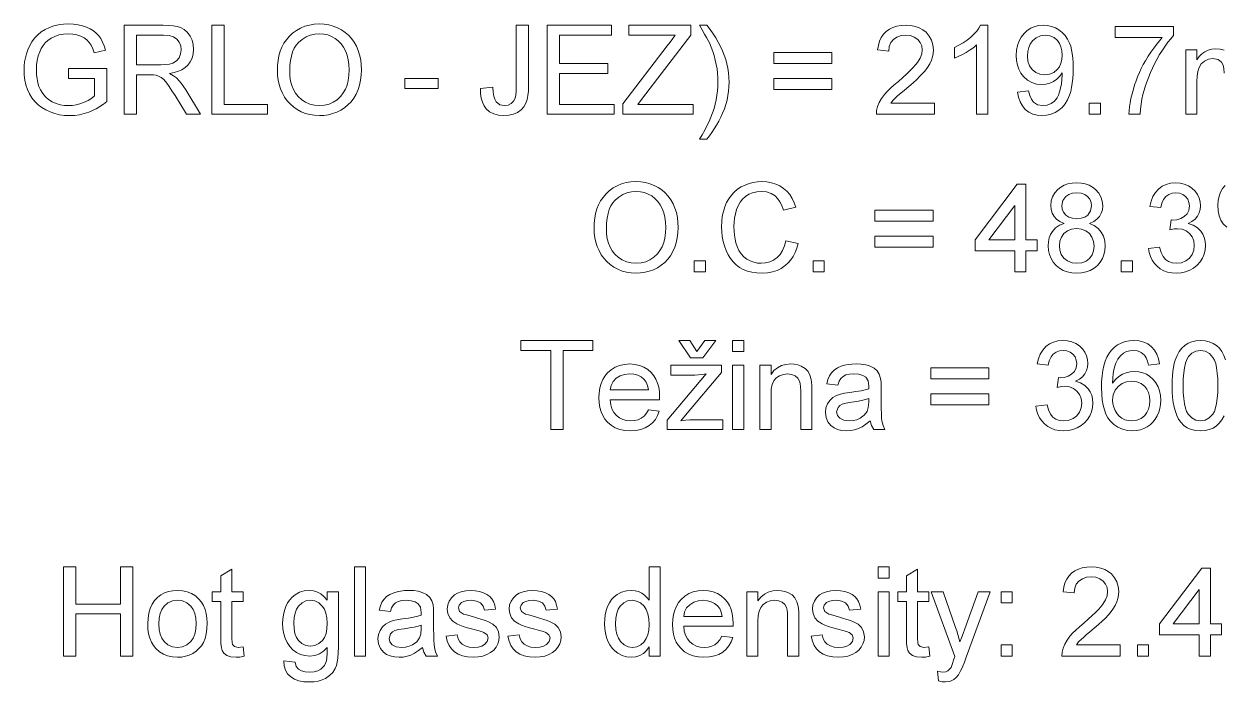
# Model space of a CAD drawing. Extents: x 0 to 297, y 0 to 535.
# Drawn here: x 200.5 to 261.1, y 47.6 to 80.9 of the extents above; entities that cross this region are included whole.
import ezdxf

# ---------------------------------------------------------------- set-up
doc = ezdxf.new("R2010")
doc.units = 0

msp = doc.modelspace()

# ---------------------------------------------------------------- linework, layer by layer
at = {"color": 7, "lineweight": 13}
for points in [[(202.756, 78.113), (202.756, 78.613), (204.693, 78.613), (204.693, 76.941), (204.516, 76.808), (204.336, 76.689), (204.153, 76.584), (203.969, 76.492), (203.782, 76.415), (203.546, 76.337), (203.306, 76.282), (203.064, 76.249), (202.819, 76.238), (202.557, 76.249), (202.305, 76.283), (202.062, 76.34), (201.829, 76.419), (201.606, 76.52), (201.399, 76.643), (201.213, 76.786), (201.049, 76.949), (200.905, 77.133), (200.784, 77.336), (200.684, 77.555), (200.606, 77.783), (200.55, 78.022), (200.517, 78.27), (200.506, 78.529), (200.513, 78.744), (200.536, 78.955), (200.575, 79.16), (200.628, 79.361), (200.697, 79.557), (200.782, 79.748), (200.902, 79.963), (201.041, 80.154), (201.2, 80.322), (201.378, 80.467), (201.576, 80.589), (201.79, 80.687), (202.016, 80.764), (202.255, 80.819), (202.506, 80.852), (202.77, 80.863), (203.01, 80.853), (203.237, 80.824), (203.453, 80.775), (203.657, 80.707), (203.845, 80.622), (204.011, 80.521), (204.155, 80.405), (204.279, 80.273), (204.384, 80.123), (204.477, 79.953), (204.556, 79.761), (204.621, 79.548), (204.047, 79.401), (203.974, 79.612), (203.891, 79.79), (203.797, 79.936), (203.684, 80.056), (203.542, 80.16), (203.371, 80.246), (203.18, 80.311), (202.976, 80.35), (202.758, 80.363), (202.5, 80.349), (202.267, 80.307), (202.058, 80.238), (201.874, 80.146), (201.716, 80.036), (201.582, 79.909), (201.471, 79.769), (201.377, 79.62), (201.301, 79.463), (201.226, 79.248), (201.173, 79.025), (201.141, 78.793), (201.131, 78.552), (201.139, 78.318), (201.164, 78.1), (201.205, 77.897), (201.262, 77.711), (201.336, 77.54), (201.45, 77.349), (201.588, 77.185), (201.749, 77.047), (201.933, 76.935), (202.133, 76.849), (202.338, 76.787), (202.549, 76.75), (202.766, 76.738), (202.957, 76.748), (203.145, 76.777), (203.331, 76.826), (203.515, 76.895), (203.739, 77.002), (203.923, 77.114), (204.068, 77.23), (204.068, 78.113)], [(205.568, 76.3), (205.568, 80.8), (207.534, 80.8), (207.805, 80.793), (208.041, 80.77), (208.243, 80.733), (208.41, 80.68), (208.596, 80.579), (208.756, 80.437), (208.889, 80.254), (208.989, 80.044), (209.048, 79.819), (209.068, 79.58), (209.05, 79.351), (208.994, 79.142), (208.901, 78.95), (208.771, 78.778), (208.64, 78.657), (208.482, 78.555), (208.299, 78.472), (208.089, 78.408), (207.854, 78.363), (208.055, 78.25), (208.201, 78.138), (208.325, 78.011), (208.446, 77.868), (208.562, 77.709), (208.676, 77.534), (209.424, 76.3), (208.704, 76.3), (208.134, 77.244), (207.977, 77.495), (207.84, 77.703), (207.722, 77.868), (207.569, 78.051), (207.432, 78.166), (207.303, 78.235), (207.172, 78.28), (207.044, 78.295), (206.854, 78.3), (206.193, 78.3), (206.193, 76.3)], [(209.986, 76.3), (209.986, 80.8), (210.611, 80.8), (210.611, 76.8), (212.799, 76.8), (212.799, 76.3)], [(213.299, 78.491), (213.308, 78.762), (213.336, 79.017), (213.382, 79.258), (213.447, 79.483), (213.531, 79.693), (213.633, 79.889), (213.754, 80.069), (213.893, 80.234), (214.07, 80.401), (214.261, 80.542), (214.466, 80.657), (214.685, 80.747), (214.918, 80.812), (215.165, 80.85), (215.427, 80.863), (215.668, 80.851), (215.899, 80.816), (216.121, 80.756), (216.333, 80.674), (216.536, 80.567), (216.724, 80.439), (216.894, 80.293), (217.044, 80.128), (217.176, 79.945), (217.289, 79.742), (217.383, 79.525), (217.455, 79.297), (217.507, 79.057), (217.538, 78.805), (217.549, 78.543), (217.538, 78.276), (217.505, 78.022), (217.45, 77.779), (217.374, 77.547), (217.276, 77.326), (217.157, 77.122), (217.021, 76.939), (216.866, 76.776), (216.694, 76.635), (216.503, 76.514), (216.3, 76.415), (216.09, 76.337), (215.874, 76.282), (215.652, 76.249), (215.424, 76.238), (215.178, 76.25), (214.943, 76.287), (214.718, 76.348), (214.505, 76.433), (214.302, 76.543), (214.114, 76.673), (213.945, 76.822), (213.795, 76.989), (213.664, 77.173), (213.553, 77.375), (213.461, 77.589), (213.39, 77.807), (213.339, 78.03), (213.309, 78.258)], [(223.549, 77.601), (224.174, 77.675), (224.191, 77.427), (224.226, 77.221), (224.277, 77.058), (224.345, 76.937), (224.526, 76.788), (224.766, 76.738), (224.951, 76.764), (225.109, 76.841), (225.23, 76.963), (225.307, 77.121), (225.337, 77.263), (225.355, 77.452), (225.361, 77.687), (225.361, 80.8), (225.986, 80.8), (225.986, 77.744), (225.978, 77.478), (225.952, 77.244), (225.91, 77.042), (225.851, 76.871), (225.744, 76.682), (225.602, 76.524), (225.425, 76.4), (225.219, 76.31), (224.991, 76.256), (224.74, 76.238), (224.465, 76.259), (224.225, 76.324), (224.018, 76.431), (223.847, 76.581), (223.736, 76.732), (223.65, 76.909), (223.591, 77.113), (223.557, 77.344)], [(226.924, 76.3), (226.924, 80.8), (230.174, 80.8), (230.174, 80.3), (227.549, 80.3), (227.549, 78.863), (229.986, 78.863), (229.986, 78.363), (227.549, 78.363), (227.549, 76.8), (230.299, 76.8), (230.299, 76.3)], [(230.736, 76.3), (230.736, 76.822), (232.977, 79.755), (233.129, 79.953), (233.269, 80.135), (233.395, 80.3), (231.049, 80.3), (231.049, 80.8), (234.174, 80.8), (234.174, 80.3), (231.733, 77.109), (231.498, 76.8), (234.299, 76.8), (234.299, 76.3)], [(234.986, 75.05), (234.611, 75.05), (234.75, 75.271), (234.877, 75.492), (234.994, 75.713), (235.099, 75.934), (235.194, 76.155), (235.277, 76.376), (235.349, 76.598), (235.41, 76.819), (235.46, 77.04), (235.499, 77.261), (235.526, 77.483), (235.543, 77.704), (235.549, 77.925), (235.543, 78.15), (235.527, 78.374), (235.5, 78.597), (235.462, 78.82), (235.414, 79.042), (235.355, 79.264), (235.286, 79.481), (235.206, 79.694), (235.116, 79.903), (235.057, 80.025), (234.977, 80.176), (234.876, 80.355), (234.754, 80.564), (234.611, 80.8), (234.986, 80.8), (235.15, 80.586), (235.301, 80.371), (235.44, 80.156), (235.566, 79.94), (235.679, 79.725), (235.779, 79.509), (235.867, 79.293), (235.942, 79.074), (236.003, 78.851), (236.05, 78.625), (236.084, 78.396), (236.104, 78.164), (236.111, 77.928), (236.104, 77.699), (236.084, 77.471), (236.051, 77.246), (236.004, 77.023), (235.944, 76.802), (235.87, 76.583), (235.783, 76.367), (235.686, 76.155), (235.584, 75.952), (235.476, 75.756), (235.362, 75.568), (235.243, 75.388), (235.117, 75.215)], [(246.486, 76.863), (246.486, 76.3), (243.549, 76.3), (243.561, 76.501), (243.61, 76.694), (243.696, 76.9), (243.811, 77.102), (243.955, 77.299), (244.088, 77.451), (244.249, 77.612), (244.438, 77.783), (244.656, 77.963), (244.883, 78.16), (245.083, 78.341), (245.257, 78.507), (245.404, 78.657), (245.524, 78.792), (245.618, 78.911), (245.753, 79.132), (245.834, 79.348), (245.861, 79.559), (245.836, 79.757), (245.759, 79.932), (245.632, 80.086), (245.463, 80.205), (245.264, 80.277), (245.034, 80.3), (244.792, 80.277), (244.584, 80.205), (244.41, 80.085), (244.28, 79.923), (244.201, 79.724), (244.174, 79.488), (243.611, 79.55), (243.647, 79.783), (243.708, 79.992), (243.794, 80.178), (243.906, 80.341), (244.042, 80.481), (244.202, 80.596), (244.382, 80.685), (244.583, 80.749), (244.804, 80.788), (245.046, 80.8), (245.29, 80.786), (245.513, 80.743), (245.714, 80.672), (245.894, 80.572), (246.053, 80.443), (246.215, 80.254), (246.331, 80.043), (246.401, 79.811), (246.424, 79.557), (246.413, 79.379), (246.379, 79.203), (246.323, 79.029), (246.241, 78.854), (246.13, 78.671), (245.989, 78.483), (245.882, 78.36), (245.748, 78.221), (245.587, 78.065), (245.399, 77.894), (245.183, 77.706), (244.959, 77.519), (244.776, 77.365), (244.636, 77.243), (244.537, 77.154), (244.396, 77.009), (244.282, 76.863)], [(249.174, 76.3), (248.611, 76.3), (248.611, 79.807), (248.462, 79.681), (248.284, 79.554), (248.078, 79.428), (247.866, 79.312), (247.669, 79.217), (247.486, 79.143), (247.486, 79.675), (247.715, 79.79), (247.928, 79.915), (248.127, 80.053), (248.311, 80.201), (248.475, 80.355), (248.613, 80.506), (248.725, 80.654), (248.811, 80.8), (249.174, 80.8)], [(250.674, 77.425), (251.236, 77.488), (251.291, 77.249), (251.372, 77.058), (251.479, 76.916), (251.683, 76.782), (251.938, 76.738), (252.167, 76.765), (252.374, 76.846), (252.546, 76.972), (252.67, 77.134), (252.735, 77.269), (252.794, 77.433), (252.848, 77.627), (252.892, 77.838), (252.918, 78.055), (252.927, 78.28), (252.924, 78.389), (252.805, 78.226), (252.66, 78.084), (252.489, 77.964), (252.3, 77.873), (252.101, 77.819), (251.891, 77.8), (251.633, 77.826), (251.396, 77.902), (251.179, 78.029), (250.983, 78.207), (250.849, 78.38), (250.745, 78.573), (250.671, 78.787), (250.626, 79.022), (250.611, 79.277), (250.627, 79.541), (250.674, 79.783), (250.752, 80.004), (250.862, 80.204), (251.003, 80.382), (251.168, 80.533), (251.349, 80.65), (251.545, 80.734), (251.758, 80.784), (251.986, 80.8), (252.195, 80.786), (252.395, 80.742), (252.585, 80.668), (252.766, 80.566), (252.932, 80.436), (253.077, 80.281), (253.2, 80.101), (253.303, 79.897), (253.359, 79.741), (253.405, 79.564), (253.44, 79.365), (253.466, 79.145), (253.481, 78.903), (253.486, 78.639), (253.481, 78.364), (253.466, 78.107), (253.44, 77.87), (253.405, 77.653), (253.359, 77.454), (253.303, 77.276), (253.2, 77.037), (253.075, 76.829), (252.928, 76.651), (252.758, 76.503), (252.569, 76.387), (252.365, 76.304), (252.145, 76.255), (251.91, 76.238), (251.664, 76.257), (251.441, 76.316), (251.243, 76.413), (251.067, 76.549), (250.92, 76.721), (250.805, 76.924), (250.723, 77.159)], [(255.611, 80.175), (255.611, 80.738), (258.549, 80.738), (258.549, 80.283), (258.408, 80.121), (258.268, 79.944), (258.128, 79.75), (257.988, 79.54), (257.849, 79.314), (257.711, 79.071), (257.596, 78.856), (257.489, 78.639), (257.39, 78.42), (257.298, 78.199), (257.214, 77.976), (257.138, 77.752), (257.069, 77.526), (257.009, 77.298), (256.958, 77.061), (256.916, 76.816), (256.884, 76.563), (256.861, 76.3), (256.299, 76.3), (256.308, 76.482), (256.328, 76.676), (256.359, 76.882), (256.402, 77.1), (256.457, 77.33), (256.522, 77.572), (256.587, 77.784), (256.66, 77.993), (256.74, 78.201), (256.827, 78.406), (256.923, 78.609), (257.026, 78.81), (257.136, 79.009), (257.271, 79.234), (257.408, 79.446), (257.549, 79.647), (257.692, 79.835), (257.838, 80.011), (257.986, 80.175)], [(206.193, 78.8), (207.419, 78.8), (207.659, 78.81), (207.859, 78.838), (208.018, 78.885), (208.202, 78.996), (208.335, 79.157), (208.416, 79.353), (208.443, 79.564), (208.42, 79.766), (208.349, 79.943), (208.23, 80.093), (208.061, 80.208), (207.837, 80.277), (207.557, 80.3), (206.193, 80.3)], [(213.924, 78.483), (213.936, 78.222), (213.971, 77.98), (214.03, 77.758), (214.113, 77.554), (214.22, 77.37), (214.35, 77.205), (214.53, 77.037), (214.727, 76.906), (214.941, 76.813), (215.172, 76.757), (215.421, 76.738), (215.674, 76.757), (215.908, 76.813), (216.124, 76.908), (216.321, 77.04), (216.5, 77.21), (216.629, 77.378), (216.735, 77.568), (216.818, 77.78), (216.877, 78.014), (216.912, 78.27), (216.924, 78.548), (216.912, 78.813), (216.878, 79.061), (216.822, 79.291), (216.743, 79.504), (216.641, 79.697), (216.52, 79.867), (216.377, 80.014), (216.213, 80.138), (216.033, 80.236), (215.843, 80.307), (215.641, 80.349), (215.43, 80.363), (215.19, 80.346), (214.964, 80.294), (214.752, 80.207), (214.553, 80.086), (214.368, 79.93), (214.25, 79.794), (214.151, 79.635), (214.069, 79.452), (214.005, 79.245), (213.96, 79.015), (213.933, 78.761)], [(252.924, 79.29), (252.909, 79.51), (252.865, 79.707), (252.792, 79.879), (252.69, 80.028), (252.517, 80.179), (252.312, 80.27), (252.074, 80.3), (251.827, 80.268), (251.612, 80.17), (251.427, 80.007), (251.316, 79.849), (251.237, 79.669), (251.19, 79.468), (251.174, 79.245), (251.2, 78.982), (251.28, 78.755), (251.413, 78.563), (251.592, 78.417), (251.807, 78.33), (252.059, 78.3), (252.296, 78.33), (252.503, 78.417), (252.681, 78.563), (252.787, 78.706), (252.863, 78.876), (252.908, 79.07)], [(241.299, 78.863), (238.361, 78.863), (238.361, 79.425), (241.299, 79.425)], [(219.736, 77.613), (219.736, 78.113), (221.424, 78.113), (221.424, 77.613)], [(241.299, 77.55), (238.361, 77.55), (238.361, 78.113), (241.299, 78.113)], [(254.299, 76.3), (254.299, 76.863), (254.861, 76.863), (254.861, 76.3)], [(229.289, 70.529), (229.298, 70.8), (229.326, 71.056), (229.372, 71.296), (229.437, 71.522), (229.521, 71.732), (229.623, 71.927), (229.744, 72.107), (229.883, 72.272), (230.06, 72.439), (230.251, 72.58), (230.456, 72.696), (230.675, 72.786), (230.908, 72.85), (231.155, 72.889), (231.417, 72.901), (231.658, 72.89), (231.89, 72.854), (232.112, 72.795), (232.324, 72.712), (232.526, 72.606), (232.714, 72.478), (232.884, 72.332), (233.035, 72.167), (233.167, 71.983), (233.28, 71.781), (233.373, 71.564), (233.446, 71.335), (233.497, 71.095), (233.529, 70.844), (233.539, 70.581), (233.528, 70.315), (233.495, 70.06), (233.441, 69.817), (233.364, 69.585), (233.266, 69.365), (233.148, 69.161), (233.011, 68.977), (232.857, 68.815), (232.684, 68.673), (232.493, 68.552), (232.29, 68.453), (232.08, 68.376), (231.865, 68.321), (231.642, 68.287), (231.414, 68.276), (231.168, 68.289), (230.933, 68.325), (230.709, 68.386), (230.495, 68.471), (230.292, 68.581), (230.104, 68.712), (229.935, 68.861), (229.785, 69.027), (229.655, 69.211), (229.543, 69.414), (229.452, 69.627), (229.38, 69.846), (229.33, 70.069), (229.299, 70.297)], [(238.976, 69.918), (239.601, 69.769), (239.532, 69.536), (239.447, 69.322), (239.346, 69.127), (239.229, 68.952), (239.095, 68.796), (238.945, 68.659), (238.747, 68.521), (238.533, 68.414), (238.301, 68.338), (238.052, 68.292), (237.787, 68.276), (237.514, 68.288), (237.262, 68.324), (237.032, 68.382), (236.822, 68.465), (236.634, 68.571), (236.465, 68.699), (236.313, 68.849), (236.178, 69.019), (236.06, 69.211), (235.958, 69.423), (235.875, 69.65), (235.81, 69.883), (235.764, 70.123), (235.736, 70.369), (235.726, 70.622), (235.737, 70.895), (235.768, 71.153), (235.819, 71.397), (235.892, 71.626), (235.985, 71.841), (236.097, 72.039), (236.226, 72.217), (236.373, 72.375), (236.538, 72.513), (236.72, 72.631), (236.914, 72.729), (237.116, 72.804), (237.326, 72.858), (237.543, 72.891), (237.768, 72.901), (238.02, 72.888), (238.254, 72.847), (238.473, 72.779), (238.674, 72.683), (238.86, 72.561), (239.026, 72.413), (239.171, 72.244), (239.294, 72.052), (239.396, 71.838), (239.476, 71.603), (238.851, 71.465), (238.771, 71.693), (238.674, 71.888), (238.561, 72.049), (238.431, 72.178), (238.231, 72.302), (238, 72.377), (237.738, 72.401), (237.508, 72.386), (237.297, 72.339), (237.106, 72.262), (236.935, 72.153), (236.786, 72.019), (236.661, 71.863), (236.56, 71.686), (236.482, 71.487), (236.425, 71.277), (236.384, 71.063), (236.36, 70.846), (236.351, 70.626), (236.358, 70.403), (236.377, 70.191), (236.409, 69.991), (236.453, 69.803), (236.51, 69.626), (236.6, 69.426), (236.713, 69.253), (236.847, 69.107), (237.003, 68.988), (237.174, 68.895), (237.352, 68.829), (237.537, 68.79), (237.728, 68.776), (237.956, 68.794), (238.166, 68.848), (238.358, 68.938), (238.531, 69.064), (238.682, 69.225), (238.807, 69.421), (238.905, 69.652)], [(250.539, 68.339), (250.539, 69.401), (248.539, 69.401), (248.539, 69.964), (250.664, 72.776), (251.101, 72.776), (251.101, 69.964), (251.664, 69.964), (251.664, 69.401), (251.101, 69.401), (251.101, 68.339)], [(253.027, 70.792), (252.818, 70.886), (252.648, 71.005), (252.517, 71.146), (252.425, 71.309), (252.37, 71.493), (252.351, 71.696), (252.374, 71.928), (252.441, 72.141), (252.552, 72.335), (252.708, 72.509), (252.86, 72.628), (253.031, 72.72), (253.22, 72.786), (253.429, 72.826), (253.656, 72.839), (253.885, 72.825), (254.095, 72.785), (254.286, 72.718), (254.459, 72.623), (254.614, 72.502), (254.772, 72.324), (254.886, 72.128), (254.954, 71.914), (254.976, 71.681), (254.958, 71.484), (254.904, 71.305), (254.813, 71.144), (254.685, 71.004), (254.519, 70.886), (254.316, 70.792), (254.552, 70.684), (254.747, 70.539), (254.901, 70.356), (255.012, 70.143), (255.079, 69.904), (255.101, 69.639), (255.086, 69.415), (255.038, 69.207), (254.959, 69.013), (254.848, 68.833), (254.705, 68.669), (254.537, 68.528), (254.349, 68.418), (254.14, 68.339), (253.912, 68.292), (253.664, 68.276), (253.416, 68.292), (253.187, 68.339), (252.979, 68.418), (252.791, 68.529), (252.622, 68.67), (252.48, 68.836), (252.369, 69.017), (252.29, 69.214), (252.242, 69.426), (252.226, 69.654), (252.239, 69.865), (252.278, 70.057), (252.343, 70.232), (252.434, 70.389), (252.593, 70.565), (252.79, 70.699)], [(257.289, 69.526), (257.851, 69.589), (257.925, 69.328), (258.025, 69.121), (258.149, 68.967), (258.302, 68.861), (258.487, 68.798), (258.704, 68.776), (258.958, 68.805), (259.176, 68.892), (259.357, 69.037), (259.493, 69.224), (259.574, 69.439), (259.601, 69.681), (259.575, 69.911), (259.494, 70.112), (259.361, 70.286), (259.186, 70.418), (258.982, 70.498), (258.749, 70.524), (258.579, 70.509), (258.371, 70.464), (258.431, 70.964), (258.515, 70.957), (258.723, 70.977), (258.915, 71.035), (259.094, 71.132), (259.237, 71.27), (259.323, 71.45), (259.351, 71.672), (259.33, 71.853), (259.267, 72.012), (259.16, 72.149), (259.021, 72.255), (258.857, 72.318), (258.668, 72.339), (258.48, 72.318), (258.314, 72.256), (258.17, 72.151), (258.053, 72.006), (257.968, 71.818), (257.914, 71.589), (257.351, 71.651), (257.416, 71.918), (257.511, 72.153), (257.637, 72.356), (257.793, 72.528), (257.976, 72.664), (258.18, 72.761), (258.404, 72.819), (258.65, 72.839), (258.88, 72.822), (259.097, 72.769), (259.301, 72.683), (259.484, 72.566), (259.636, 72.424), (259.756, 72.256), (259.844, 72.072), (259.896, 71.88), (259.914, 71.682), (259.897, 71.495), (259.845, 71.32), (259.758, 71.157), (259.638, 71.01), (259.484, 70.884), (259.298, 70.78), (259.544, 70.697), (259.755, 70.57), (259.929, 70.4), (260.032, 70.247), (260.105, 70.075), (260.149, 69.886), (260.164, 69.678), (260.147, 69.451), (260.097, 69.238), (260.013, 69.039), (259.895, 68.854), (259.744, 68.684), (259.568, 68.537), (259.374, 68.423), (259.162, 68.342), (258.932, 68.293), (258.684, 68.276), (258.461, 68.29), (258.253, 68.332), (258.061, 68.402), (257.885, 68.499), (257.724, 68.625), (257.585, 68.772), (257.471, 68.936), (257.384, 69.116), (257.324, 69.313)], [(229.914, 70.522), (229.926, 70.261), (229.961, 70.019), (230.021, 69.796), (230.104, 69.593), (230.21, 69.408), (230.341, 69.243), (230.52, 69.075), (230.717, 68.944), (230.931, 68.851), (231.162, 68.795), (231.411, 68.776), (231.664, 68.795), (231.898, 68.852), (232.114, 68.946), (232.311, 69.078), (232.49, 69.248), (232.62, 69.416), (232.726, 69.606), (232.808, 69.818), (232.867, 70.052), (232.902, 70.308), (232.914, 70.586), (232.903, 70.851), (232.869, 71.099), (232.812, 71.329), (232.733, 71.543), (232.632, 71.735), (232.51, 71.905), (232.367, 72.052), (232.203, 72.176), (232.023, 72.275), (231.833, 72.345), (231.632, 72.387), (231.42, 72.401), (231.18, 72.384), (230.954, 72.332), (230.742, 72.246), (230.544, 72.124), (230.359, 71.968), (230.241, 71.833), (230.141, 71.673), (230.059, 71.49), (229.996, 71.284), (229.95, 71.053), (229.923, 70.799)], [(252.914, 71.7), (252.936, 71.514), (253, 71.353), (253.109, 71.215), (253.258, 71.11), (253.445, 71.047), (253.67, 71.026), (253.89, 71.047), (254.074, 71.11), (254.221, 71.213), (254.366, 71.421), (254.414, 71.671), (254.392, 71.85), (254.325, 72.008), (254.215, 72.147), (254.065, 72.253), (253.881, 72.318), (253.664, 72.339), (253.445, 72.318), (253.261, 72.255), (253.112, 72.15), (252.963, 71.944)], [(250.539, 69.964), (250.539, 71.7), (249.227, 69.964)], [(246.414, 70.901), (243.476, 70.901), (243.476, 71.464), (246.414, 71.464)], [(252.789, 69.66), (252.812, 69.437), (252.88, 69.221), (253.005, 69.033), (253.198, 68.893), (253.429, 68.805), (253.669, 68.776), (253.922, 68.804), (254.135, 68.885), (254.308, 69.021), (254.436, 69.199), (254.513, 69.406), (254.539, 69.643), (254.512, 69.883), (254.433, 70.094), (254.301, 70.276), (254.123, 70.415), (253.906, 70.499), (253.65, 70.526), (253.401, 70.499), (253.19, 70.416), (253.018, 70.279), (252.891, 70.1), (252.814, 69.894)], [(246.414, 69.589), (243.476, 69.589), (243.476, 70.151), (246.414, 70.151)], [(234.351, 68.339), (234.351, 68.901), (234.914, 68.901), (234.914, 68.339)], [(240.351, 68.339), (240.351, 68.901), (240.914, 68.901), (240.914, 68.339)], [(255.914, 68.339), (255.914, 68.901), (256.476, 68.901), (256.476, 68.339)], [(227.101, 60.377), (227.101, 64.377), (225.601, 64.377), (225.601, 64.877), (229.226, 64.877), (229.226, 64.377), (227.726, 64.377), (227.726, 60.377)], [(234.476, 64.315), (234.883, 64.877), (235.445, 64.877), (234.789, 64.002), (234.164, 64.002), (233.57, 64.877), (234.133, 64.877)], [(236.289, 64.315), (236.289, 64.877), (236.851, 64.877), (236.851, 64.315)], [(251.601, 61.565), (252.164, 61.627), (252.238, 61.366), (252.337, 61.159), (252.462, 61.005), (252.615, 60.9), (252.8, 60.836), (253.016, 60.815), (253.271, 60.844), (253.489, 60.931), (253.67, 61.075), (253.805, 61.262), (253.887, 61.477), (253.914, 61.719), (253.887, 61.949), (253.807, 62.151), (253.673, 62.324), (253.498, 62.457), (253.294, 62.536), (253.061, 62.563), (252.891, 62.548), (252.683, 62.502), (252.743, 63.002), (252.828, 62.996), (253.035, 63.015), (253.228, 63.073), (253.407, 63.171), (253.55, 63.309), (253.635, 63.489), (253.664, 63.71), (253.643, 63.891), (253.579, 64.051), (253.473, 64.188), (253.333, 64.293), (253.169, 64.356), (252.98, 64.377), (252.792, 64.357), (252.626, 64.294), (252.482, 64.19), (252.365, 64.044), (252.28, 63.857), (252.226, 63.627), (251.664, 63.69), (251.728, 63.957), (251.823, 64.192), (251.949, 64.395), (252.106, 64.566), (252.288, 64.702), (252.492, 64.8), (252.717, 64.858), (252.963, 64.877), (253.192, 64.86), (253.409, 64.808), (253.614, 64.721), (253.796, 64.604), (253.948, 64.462), (254.069, 64.294), (254.156, 64.11), (254.209, 63.919), (254.226, 63.72), (254.209, 63.534), (254.157, 63.359), (254.071, 63.195), (253.95, 63.048), (253.797, 62.923), (253.61, 62.819), (253.857, 62.736), (254.067, 62.609), (254.242, 62.438), (254.344, 62.285), (254.418, 62.114), (254.462, 61.924), (254.476, 61.716), (254.46, 61.489), (254.409, 61.276), (254.325, 61.077), (254.208, 60.893), (254.057, 60.723), (253.88, 60.576), (253.686, 60.462), (253.474, 60.38), (253.244, 60.331), (252.997, 60.315), (252.774, 60.329), (252.566, 60.371), (252.374, 60.44), (252.198, 60.538), (252.037, 60.663), (251.897, 60.811), (251.784, 60.974), (251.697, 61.155), (251.636, 61.352)], [(257.851, 63.69), (257.289, 63.627), (257.232, 63.836), (257.162, 64.002), (257.078, 64.127), (256.915, 64.266), (256.729, 64.35), (256.519, 64.377), (256.345, 64.362), (256.179, 64.317), (256.019, 64.241), (255.873, 64.105), (255.745, 63.933), (255.635, 63.725), (255.58, 63.576), (255.536, 63.402), (255.505, 63.201), (255.485, 62.973), (255.476, 62.72), (255.62, 62.904), (255.784, 63.053), (255.968, 63.168), (256.164, 63.25), (256.367, 63.299), (256.576, 63.315), (256.792, 63.299), (256.995, 63.25), (257.184, 63.168), (257.36, 63.054), (257.523, 62.908), (257.664, 62.735), (257.773, 62.544), (257.851, 62.333), (257.898, 62.104), (257.914, 61.855), (257.902, 61.647), (257.868, 61.446), (257.81, 61.253), (257.729, 61.067), (257.628, 60.895), (257.51, 60.745), (257.375, 60.616), (257.223, 60.509), (257.056, 60.424), (256.879, 60.363), (256.69, 60.327), (256.491, 60.315), (256.222, 60.335), (255.974, 60.396), (255.747, 60.496), (255.54, 60.638), (255.354, 60.819), (255.237, 60.977), (255.138, 61.161), (255.058, 61.372), (254.995, 61.609), (254.95, 61.873), (254.923, 62.164), (254.914, 62.482), (254.922, 62.795), (254.944, 63.085), (254.983, 63.354), (255.036, 63.6), (255.105, 63.825), (255.189, 64.027), (255.288, 64.207), (255.403, 64.366), (255.554, 64.522), (255.721, 64.65), (255.905, 64.749), (256.105, 64.821), (256.322, 64.863), (256.555, 64.877), (256.812, 64.858), (257.045, 64.799), (257.254, 64.7), (257.438, 64.562), (257.593, 64.389), (257.714, 64.186), (257.8, 63.953)], [(259.039, 62.596), (259.046, 62.25), (259.067, 61.946), (259.102, 61.684), (259.151, 61.465), (259.214, 61.289), (259.291, 61.154), (259.473, 60.966), (259.68, 60.853), (259.914, 60.815), (260.148, 60.853), (260.355, 60.966), (260.536, 61.156), (260.614, 61.29), (260.677, 61.467), (260.726, 61.686), (260.761, 61.947), (260.782, 62.251), (260.789, 62.596), (260.782, 62.934), (260.762, 63.232), (260.728, 63.49), (260.68, 63.708), (260.619, 63.886), (260.544, 64.024), (260.365, 64.22), (260.153, 64.338), (259.908, 64.377), (259.676, 64.343), (259.474, 64.239), (259.301, 64.066), (259.221, 63.914), (259.155, 63.725), (259.104, 63.499), (259.068, 63.236), (259.046, 62.935)], [(232.032, 61.377), (232.584, 61.315), (232.5, 61.09), (232.387, 60.893), (232.245, 60.722), (232.074, 60.577), (231.874, 60.462), (231.649, 60.38), (231.399, 60.331), (231.122, 60.315), (230.843, 60.332), (230.587, 60.385), (230.356, 60.472), (230.149, 60.594), (229.966, 60.751), (229.836, 60.907), (229.729, 61.081), (229.646, 61.276), (229.586, 61.489), (229.551, 61.722), (229.539, 61.975), (229.551, 62.236), (229.587, 62.478), (229.647, 62.698), (229.731, 62.899), (229.839, 63.08), (229.971, 63.24), (230.153, 63.402), (230.357, 63.528), (230.581, 63.618), (230.826, 63.672), (231.091, 63.69), (231.347, 63.672), (231.585, 63.62), (231.802, 63.532), (232, 63.41), (232.179, 63.252), (232.308, 63.097), (232.414, 62.921), (232.496, 62.726), (232.554, 62.511), (232.59, 62.276), (232.601, 62.022), (232.598, 61.877), (230.101, 61.877), (230.133, 61.635), (230.197, 61.423), (230.292, 61.241), (230.419, 61.089), (230.571, 60.969), (230.74, 60.883), (230.928, 60.832), (231.133, 60.815), (231.334, 60.83), (231.515, 60.875), (231.676, 60.949), (231.815, 61.056), (231.934, 61.199)], [(232.976, 60.377), (232.976, 60.848), (234.952, 63.19), (234.745, 63.155), (234.555, 63.134), (234.382, 63.127), (233.164, 63.127), (233.164, 63.627), (235.726, 63.627), (235.726, 63.255), (233.991, 61.198), (233.668, 60.815), (233.901, 60.85), (234.125, 60.87), (234.339, 60.877), (235.789, 60.877), (235.789, 60.377)], [(236.289, 60.377), (236.289, 63.627), (236.851, 63.627), (236.851, 60.377)], [(237.664, 60.377), (237.664, 63.627), (238.226, 63.627), (238.226, 63.166), (238.376, 63.355), (238.551, 63.501), (238.75, 63.606), (238.973, 63.669), (239.221, 63.69), (239.404, 63.678), (239.578, 63.643), (239.741, 63.584), (239.948, 63.463), (240.095, 63.309), (240.195, 63.122), (240.26, 62.903), (240.276, 62.776), (240.286, 62.598), (240.289, 62.37), (240.289, 60.377), (239.726, 60.377), (239.726, 62.331), (239.719, 62.534), (239.699, 62.7), (239.664, 62.829), (239.577, 62.977), (239.442, 63.092), (239.268, 63.165), (239.067, 63.19), (238.849, 63.165), (238.652, 63.092), (238.475, 62.969), (238.366, 62.834), (238.289, 62.649), (238.242, 62.415), (238.226, 62.131), (238.226, 60.377)], [(243.226, 60.815), (243.02, 60.65), (242.823, 60.521), (242.636, 60.428), (242.449, 60.365), (242.253, 60.327), (242.049, 60.315), (241.805, 60.331), (241.592, 60.38), (241.408, 60.461), (241.254, 60.575), (241.1, 60.765), (241.007, 60.987), (240.976, 61.241), (241.003, 61.468), (241.081, 61.674), (241.203, 61.851), (241.356, 61.989), (241.537, 62.094), (241.739, 62.169), (241.935, 62.211), (242.212, 62.251), (242.513, 62.293), (242.771, 62.338), (242.987, 62.387), (243.161, 62.44), (243.164, 62.574), (243.127, 62.841), (243.014, 63.016), (242.858, 63.113), (242.658, 63.171), (242.414, 63.19), (242.187, 63.176), (242.004, 63.135), (241.864, 63.066), (241.756, 62.962), (241.668, 62.816), (241.601, 62.627), (241.039, 62.69), (241.099, 62.906), (241.18, 63.092), (241.283, 63.248), (241.413, 63.379), (241.577, 63.488), (241.774, 63.575), (241.941, 63.625), (242.121, 63.661), (242.314, 63.683), (242.519, 63.69), (242.782, 63.679), (243.009, 63.646), (243.202, 63.591), (243.43, 63.479), (243.588, 63.341), (243.693, 63.171), (243.762, 62.961), (243.782, 62.767), (243.789, 62.469), (243.789, 61.771), (243.791, 61.437), (243.798, 61.166), (243.81, 60.958), (243.827, 60.813), (243.883, 60.591), (243.976, 60.377), (243.414, 60.377), (243.294, 60.581)], [(230.101, 62.377), (232.039, 62.377), (231.997, 62.596), (231.923, 62.774), (231.816, 62.913), (231.666, 63.034), (231.494, 63.121), (231.301, 63.173), (231.088, 63.19), (230.832, 63.165), (230.606, 63.092), (230.407, 62.969), (230.25, 62.805), (230.148, 62.608)], [(249.226, 62.94), (246.289, 62.94), (246.289, 63.502), (249.226, 63.502)], [(255.476, 61.868), (255.491, 61.685), (255.533, 61.507), (255.605, 61.335), (255.7, 61.179), (255.814, 61.05), (255.948, 60.948), (256.099, 60.874), (256.266, 60.83), (256.448, 60.815), (256.699, 60.845), (256.916, 60.937), (257.1, 61.09), (257.21, 61.24), (257.289, 61.414), (257.336, 61.613), (257.351, 61.837), (257.336, 62.052), (257.29, 62.243), (257.212, 62.41), (257.104, 62.553), (256.918, 62.699), (256.692, 62.786), (256.426, 62.815), (256.175, 62.786), (255.95, 62.699), (255.753, 62.553), (255.599, 62.361), (255.507, 62.132)], [(243.164, 61.94), (243, 61.888), (242.8, 61.84), (242.564, 61.796), (242.291, 61.756), (242.009, 61.71), (241.824, 61.659), (241.703, 61.592), (241.613, 61.5), (241.539, 61.269), (241.579, 61.091), (241.701, 60.945), (241.9, 60.847), (242.174, 60.815), (242.372, 60.83), (242.555, 60.874), (242.723, 60.948), (242.931, 61.1), (243.075, 61.29), (243.139, 61.49), (243.161, 61.765)], [(249.226, 61.627), (246.289, 61.627), (246.289, 62.19), (249.226, 62.19)], [(202.504, 48.939), (202.504, 53.439), (203.129, 53.439), (203.129, 51.564), (205.379, 51.564), (205.379, 53.439), (206.004, 53.439), (206.004, 48.939), (205.379, 48.939), (205.379, 51.064), (203.129, 51.064), (203.129, 48.939)], [(217.192, 48.939), (217.192, 53.439), (217.754, 53.439), (217.754, 48.939)], [(232.067, 48.939), (232.067, 49.411), (231.935, 49.218), (231.78, 49.069), (231.603, 48.962), (231.403, 48.898), (231.18, 48.877), (230.934, 48.9), (230.702, 48.971), (230.484, 49.089), (230.334, 49.206), (230.202, 49.344), (230.088, 49.504), (229.992, 49.684), (229.915, 49.882), (229.861, 50.094), (229.828, 50.32), (229.817, 50.561), (229.827, 50.797), (229.857, 51.022), (229.907, 51.236), (229.977, 51.438), (230.068, 51.623), (230.178, 51.786), (230.309, 51.925), (230.459, 52.042), (230.682, 52.158), (230.922, 52.228), (231.178, 52.252), (231.365, 52.236), (231.538, 52.191), (231.697, 52.115), (231.839, 52.015), (231.962, 51.897), (232.067, 51.761), (232.067, 53.439), (232.629, 53.439), (232.629, 48.939)], [(243.629, 52.877), (243.629, 53.439), (244.192, 53.439), (244.192, 52.877)], [(255.849, 49.502), (255.849, 48.939), (252.912, 48.939), (252.924, 49.139), (252.973, 49.333), (253.059, 49.538), (253.174, 49.74), (253.318, 49.938), (253.451, 50.09), (253.612, 50.251), (253.801, 50.421), (254.019, 50.601), (254.246, 50.798), (254.446, 50.98), (254.619, 51.145), (254.767, 51.296), (254.887, 51.431), (254.981, 51.55), (255.116, 51.771), (255.197, 51.987), (255.224, 52.198), (255.199, 52.395), (255.122, 52.571), (254.995, 52.725), (254.826, 52.844), (254.627, 52.915), (254.397, 52.939), (254.154, 52.915), (253.947, 52.843), (253.773, 52.724), (253.643, 52.562), (253.564, 52.363), (253.537, 52.127), (252.974, 52.189), (253.01, 52.422), (253.071, 52.631), (253.157, 52.817), (253.268, 52.98), (253.405, 53.119), (253.565, 53.234), (253.745, 53.324), (253.946, 53.388), (254.167, 53.426), (254.409, 53.439), (254.653, 53.425), (254.875, 53.382), (255.077, 53.31), (255.257, 53.21), (255.416, 53.082), (255.578, 52.892), (255.694, 52.681), (255.763, 52.449), (255.787, 52.196), (255.775, 52.018), (255.742, 51.842), (255.686, 51.668), (255.604, 51.492), (255.493, 51.31), (255.352, 51.122), (255.245, 50.999), (255.111, 50.859), (254.95, 50.704), (254.762, 50.532), (254.546, 50.344), (254.322, 50.158), (254.139, 50.003), (253.999, 49.882), (253.9, 49.793), (253.759, 49.648), (253.645, 49.502)], [(259.849, 48.939), (259.849, 50.002), (257.849, 50.002), (257.849, 50.564), (259.974, 53.377), (260.412, 53.377), (260.412, 50.564), (260.974, 50.564), (260.974, 50.002), (260.412, 50.002), (260.412, 48.939)], [(211.567, 49.41), (211.629, 48.924), (211.408, 48.889), (211.211, 48.877), (210.944, 48.9), (210.744, 48.97), (210.602, 49.078), (210.51, 49.215), (210.472, 49.353), (210.449, 49.566), (210.442, 49.853), (210.442, 51.689), (210.004, 51.689), (210.004, 52.189), (210.442, 52.189), (210.442, 52.992), (211.004, 53.321), (211.004, 52.189), (211.567, 52.189), (211.567, 51.689), (211.004, 51.689), (211.004, 49.819), (211.012, 49.629), (211.034, 49.521), (211.13, 49.416), (211.322, 49.377)], [(246.192, 49.41), (246.254, 48.924), (246.033, 48.889), (245.836, 48.877), (245.569, 48.9), (245.369, 48.97), (245.227, 49.078), (245.135, 49.215), (245.097, 49.353), (245.074, 49.566), (245.067, 49.853), (245.067, 51.689), (244.629, 51.689), (244.629, 52.189), (245.067, 52.189), (245.067, 52.992), (245.629, 53.321), (245.629, 52.189), (246.192, 52.189), (246.192, 51.689), (245.629, 51.689), (245.629, 49.819), (245.637, 49.629), (245.659, 49.521), (245.755, 49.416), (245.947, 49.377)], [(206.754, 50.564), (206.768, 50.85), (206.809, 51.11), (206.878, 51.345), (206.974, 51.553), (207.097, 51.736), (207.248, 51.893), (207.421, 52.022), (207.608, 52.123), (207.81, 52.194), (208.026, 52.237), (208.256, 52.252), (208.511, 52.234), (208.746, 52.182), (208.962, 52.094), (209.158, 51.972), (209.335, 51.815), (209.463, 51.66), (209.568, 51.487), (209.65, 51.295), (209.708, 51.085), (209.743, 50.857), (209.754, 50.61), (209.743, 50.315), (209.708, 50.053), (209.65, 49.824), (209.569, 49.629), (209.465, 49.46), (209.341, 49.312), (209.196, 49.183), (209.029, 49.074), (208.848, 48.988), (208.659, 48.926), (208.462, 48.889), (208.256, 48.877), (207.997, 48.894), (207.759, 48.946), (207.542, 49.033), (207.345, 49.155), (207.169, 49.311), (207.042, 49.467), (206.939, 49.643), (206.858, 49.842), (206.8, 50.061), (206.766, 50.302)], [(213.629, 48.689), (214.192, 48.627), (214.254, 48.418), (214.374, 48.275), (214.525, 48.193), (214.708, 48.143), (214.923, 48.127), (215.154, 48.143), (215.347, 48.193), (215.502, 48.275), (215.673, 48.453), (215.778, 48.691), (215.801, 48.84), (215.814, 49.068), (215.817, 49.377), (215.63, 49.185), (215.421, 49.048), (215.19, 48.966), (214.938, 48.939), (214.688, 48.958), (214.462, 49.016), (214.259, 49.113), (214.08, 49.247), (213.925, 49.421), (213.796, 49.621), (213.696, 49.837), (213.624, 50.068), (213.581, 50.315), (213.567, 50.577), (213.577, 50.804), (213.607, 51.023), (213.657, 51.232), (213.727, 51.433), (213.817, 51.618), (213.924, 51.78), (214.05, 51.92), (214.194, 52.038), (214.409, 52.157), (214.648, 52.228), (214.911, 52.252), (215.123, 52.232), (215.319, 52.172), (215.501, 52.072), (215.666, 51.932), (215.817, 51.752), (215.817, 52.189), (216.379, 52.189), (216.379, 49.383), (216.373, 49.098), (216.355, 48.848), (216.324, 48.633), (216.281, 48.454), (216.225, 48.31), (216.102, 48.114), (215.939, 47.947), (215.736, 47.81), (215.559, 47.73), (215.363, 47.672), (215.147, 47.638), (214.913, 47.627), (214.636, 47.643), (214.388, 47.693), (214.167, 47.775), (213.975, 47.891), (213.819, 48.04), (213.709, 48.223), (213.646, 48.439)], [(220.629, 49.377), (220.423, 49.212), (220.226, 49.082), (220.038, 48.989), (219.852, 48.927), (219.656, 48.889), (219.452, 48.877), (219.208, 48.893), (218.995, 48.942), (218.811, 49.023), (218.657, 49.137), (218.503, 49.326), (218.41, 49.548), (218.379, 49.802), (218.406, 50.029), (218.484, 50.236), (218.605, 50.413), (218.759, 50.551), (218.94, 50.655), (219.142, 50.731), (219.338, 50.773), (219.615, 50.813), (219.916, 50.855), (220.174, 50.9), (220.39, 50.949), (220.564, 51.002), (220.567, 51.135), (220.529, 51.403), (220.417, 51.578), (220.261, 51.674), (220.061, 51.732), (219.817, 51.752), (219.59, 51.738), (219.406, 51.696), (219.267, 51.628), (219.159, 51.524), (219.071, 51.378), (219.004, 51.189), (218.442, 51.252), (218.502, 51.467), (218.583, 51.653), (218.686, 51.81), (218.816, 51.94), (218.98, 52.049), (219.177, 52.137), (219.344, 52.187), (219.524, 52.223), (219.717, 52.244), (219.922, 52.252), (220.185, 52.241), (220.412, 52.207), (220.605, 52.152), (220.833, 52.04), (220.991, 51.903), (221.096, 51.733), (221.164, 51.523), (221.185, 51.329), (221.192, 51.031), (221.192, 50.333), (221.194, 49.999), (221.201, 49.728), (221.213, 49.52), (221.229, 49.375), (221.286, 49.153), (221.379, 48.939), (220.817, 48.939), (220.697, 49.142)], [(221.817, 49.939), (222.379, 50.002), (222.427, 49.815), (222.511, 49.661), (222.631, 49.538), (222.787, 49.448), (222.979, 49.394), (223.207, 49.377), (223.435, 49.392), (223.619, 49.44), (223.761, 49.519), (223.897, 49.673), (223.942, 49.852), (223.89, 50.005), (223.733, 50.122), (223.605, 50.171), (223.417, 50.228), (223.169, 50.294), (222.908, 50.368), (222.688, 50.437), (222.507, 50.501), (222.367, 50.56), (222.156, 50.694), (222.003, 50.871), (221.91, 51.079), (221.879, 51.309), (221.904, 51.52), (221.977, 51.714), (222.092, 51.885), (222.243, 52.024), (222.392, 52.112), (222.586, 52.185), (222.812, 52.235), (223.053, 52.252), (223.293, 52.239), (223.513, 52.201), (223.712, 52.138), (223.884, 52.054), (224.024, 51.952), (224.131, 51.832), (224.212, 51.688), (224.274, 51.516), (224.317, 51.314), (223.754, 51.252), (223.688, 51.461), (223.557, 51.619), (223.36, 51.718), (223.095, 51.752), (222.883, 51.739), (222.715, 51.701), (222.592, 51.637), (222.479, 51.512), (222.442, 51.369), (222.504, 51.193), (222.701, 51.059), (222.851, 51.013), (223.152, 50.93), (223.405, 50.855), (223.623, 50.787), (223.806, 50.727), (223.953, 50.673), (224.183, 50.551), (224.357, 50.383), (224.468, 50.169), (224.504, 49.91), (224.487, 49.729), (224.433, 49.555), (224.344, 49.388), (224.222, 49.238), (224.068, 49.112), (223.883, 49.01), (223.673, 48.936), (223.446, 48.891), (223.201, 48.877), (222.904, 48.893), (222.645, 48.944), (222.423, 49.027), (222.239, 49.145), (222.089, 49.295), (221.968, 49.477), (221.878, 49.692)], [(224.942, 49.939), (225.504, 50.002), (225.552, 49.815), (225.636, 49.661), (225.756, 49.538), (225.912, 49.448), (226.104, 49.394), (226.332, 49.377), (226.56, 49.392), (226.744, 49.44), (226.886, 49.519), (227.022, 49.673), (227.067, 49.852), (227.015, 50.005), (226.858, 50.122), (226.73, 50.171), (226.542, 50.228), (226.294, 50.294), (226.033, 50.368), (225.813, 50.437), (225.632, 50.501), (225.492, 50.56), (225.281, 50.694), (225.128, 50.871), (225.035, 51.079), (225.004, 51.309), (225.029, 51.52), (225.102, 51.714), (225.217, 51.885), (225.368, 52.024), (225.517, 52.112), (225.711, 52.185), (225.937, 52.235), (226.178, 52.252), (226.418, 52.239), (226.638, 52.201), (226.837, 52.138), (227.009, 52.054), (227.149, 51.952), (227.256, 51.832), (227.337, 51.688), (227.399, 51.516), (227.442, 51.314), (226.879, 51.252), (226.813, 51.461), (226.682, 51.619), (226.485, 51.718), (226.22, 51.752), (226.008, 51.739), (225.84, 51.701), (225.717, 51.637), (225.604, 51.512), (225.567, 51.369), (225.629, 51.193), (225.826, 51.059), (225.976, 51.013), (226.277, 50.93), (226.53, 50.855), (226.748, 50.787), (226.931, 50.727), (227.078, 50.673), (227.308, 50.551), (227.482, 50.383), (227.593, 50.169), (227.629, 49.91), (227.612, 49.729), (227.558, 49.555), (227.469, 49.388), (227.347, 49.238), (227.193, 49.112), (227.008, 49.01), (226.798, 48.936), (226.571, 48.891), (226.326, 48.877), (226.029, 48.893), (225.77, 48.944), (225.548, 49.027), (225.364, 49.145), (225.214, 49.295), (225.093, 49.477), (225.003, 49.692)], [(235.747, 49.939), (236.299, 49.877), (236.216, 49.652), (236.103, 49.454), (235.961, 49.283), (235.789, 49.139), (235.59, 49.024), (235.365, 48.942), (235.114, 48.893), (234.837, 48.877), (234.558, 48.894), (234.303, 48.946), (234.072, 49.034), (233.865, 49.156), (233.682, 49.313), (233.551, 49.468), (233.444, 49.643), (233.361, 49.837), (233.302, 50.051), (233.266, 50.284), (233.254, 50.537), (233.266, 50.798), (233.302, 51.039), (233.362, 51.26), (233.446, 51.461), (233.554, 51.641), (233.686, 51.801), (233.869, 51.963), (234.072, 52.089), (234.296, 52.18), (234.541, 52.234), (234.806, 52.252), (235.063, 52.234), (235.3, 52.182), (235.518, 52.094), (235.716, 51.972), (235.894, 51.814), (236.023, 51.658), (236.129, 51.483), (236.211, 51.288), (236.27, 51.073), (236.305, 50.838), (236.317, 50.584), (236.314, 50.439), (233.817, 50.439), (233.849, 50.197), (233.912, 49.985), (234.008, 49.802), (234.135, 49.65), (234.286, 49.531), (234.456, 49.445), (234.643, 49.394), (234.848, 49.377), (235.05, 49.391), (235.231, 49.436), (235.391, 49.511), (235.53, 49.618), (235.649, 49.761)], [(237.004, 48.939), (237.004, 52.189), (237.567, 52.189), (237.567, 51.728), (237.717, 51.917), (237.891, 52.063), (238.09, 52.168), (238.313, 52.231), (238.561, 52.252), (238.745, 52.24), (238.918, 52.205), (239.081, 52.146), (239.288, 52.024), (239.435, 51.87), (239.535, 51.684), (239.6, 51.464), (239.616, 51.337), (239.626, 51.16), (239.629, 50.931), (239.629, 48.939), (239.067, 48.939), (239.067, 50.893), (239.06, 51.096), (239.039, 51.262), (239.004, 51.39), (238.918, 51.539), (238.782, 51.653), (238.609, 51.727), (238.408, 51.752), (238.19, 51.727), (237.992, 51.653), (237.816, 51.531), (237.707, 51.396), (237.629, 51.211), (237.582, 50.977), (237.567, 50.693), (237.567, 48.939)], [(240.254, 49.939), (240.817, 50.002), (240.865, 49.815), (240.949, 49.661), (241.068, 49.538), (241.224, 49.448), (241.416, 49.394), (241.645, 49.377), (241.872, 49.392), (242.057, 49.44), (242.199, 49.519), (242.334, 49.673), (242.379, 49.852), (242.327, 50.005), (242.17, 50.122), (242.043, 50.171), (241.855, 50.228), (241.607, 50.294), (241.346, 50.368), (241.125, 50.437), (240.945, 50.501), (240.805, 50.56), (240.594, 50.694), (240.441, 50.871), (240.348, 51.079), (240.317, 51.309), (240.341, 51.52), (240.414, 51.714), (240.53, 51.885), (240.68, 52.024), (240.829, 52.112), (241.024, 52.185), (241.249, 52.235), (241.491, 52.252), (241.73, 52.239), (241.95, 52.201), (242.149, 52.138), (242.322, 52.054), (242.462, 51.952), (242.568, 51.832), (242.649, 51.688), (242.711, 51.516), (242.754, 51.314), (242.192, 51.252), (242.125, 51.461), (241.995, 51.619), (241.798, 51.718), (241.533, 51.752), (241.32, 51.739), (241.152, 51.701), (241.03, 51.637), (240.917, 51.512), (240.879, 51.369), (240.942, 51.193), (241.138, 51.059), (241.289, 51.013), (241.589, 50.93), (241.843, 50.855), (242.061, 50.787), (242.243, 50.727), (242.39, 50.673), (242.62, 50.551), (242.795, 50.383), (242.905, 50.169), (242.942, 49.91), (242.924, 49.729), (242.871, 49.555), (242.782, 49.388), (242.659, 49.238), (242.505, 49.112), (242.32, 49.01), (242.111, 48.936), (241.883, 48.891), (241.638, 48.877), (241.341, 48.893), (241.082, 48.944), (240.861, 49.027), (240.677, 49.145), (240.526, 49.295), (240.406, 49.477), (240.315, 49.692)], [(243.629, 48.939), (243.629, 52.189), (244.192, 52.189), (244.192, 48.939)], [(246.692, 47.689), (246.629, 48.175), (246.777, 48.139), (246.904, 48.127), (247.047, 48.142), (247.159, 48.188), (247.316, 48.361), (247.375, 48.506), (247.461, 48.774), (247.504, 48.91), (246.317, 52.189), (246.912, 52.189), (247.547, 50.383), (247.608, 50.209), (247.665, 50.031), (247.718, 49.848), (247.769, 49.661), (247.844, 49.866), (247.924, 50.084), (248.009, 50.317), (248.692, 52.189), (249.287, 52.189), (248.079, 48.88), (247.989, 48.636), (247.91, 48.432), (247.842, 48.27), (247.784, 48.149), (247.686, 47.985), (247.579, 47.853), (247.463, 47.753), (247.264, 47.658), (247.031, 47.627), (246.87, 47.642)], [(249.849, 51.627), (249.849, 52.189), (250.412, 52.189), (250.412, 51.627)], [(259.849, 50.564), (259.849, 52.3), (258.538, 50.564)], [(207.317, 50.565), (207.333, 50.286), (207.384, 50.044), (207.467, 49.84), (207.584, 49.673), (207.777, 49.508), (208.001, 49.409), (208.256, 49.377), (208.509, 49.41), (208.732, 49.509), (208.925, 49.674), (209.042, 49.843), (209.125, 50.05), (209.175, 50.297), (209.192, 50.583), (209.175, 50.853), (209.125, 51.089), (209.041, 51.289), (208.923, 51.455), (208.73, 51.62), (208.507, 51.719), (208.256, 51.752), (208.001, 51.719), (207.777, 51.62), (207.584, 51.457), (207.467, 51.29), (207.384, 51.086), (207.333, 50.844)], [(214.129, 50.616), (214.144, 50.33), (214.189, 50.085), (214.264, 49.882), (214.37, 49.721), (214.543, 49.564), (214.744, 49.47), (214.972, 49.439), (215.198, 49.47), (215.399, 49.564), (215.574, 49.719), (215.68, 49.879), (215.756, 50.079), (215.802, 50.319), (215.817, 50.598), (215.801, 50.867), (215.754, 51.1), (215.676, 51.298), (215.566, 51.461), (215.388, 51.622), (215.187, 51.719), (214.963, 51.752), (214.743, 51.72), (214.546, 51.624), (214.372, 51.465), (214.266, 51.305), (214.19, 51.11), (214.145, 50.88)], [(230.379, 50.563), (230.395, 50.284), (230.443, 50.042), (230.522, 49.838), (230.633, 49.671), (230.813, 49.508), (231.012, 49.409), (231.232, 49.377), (231.453, 49.408), (231.65, 49.502), (231.824, 49.658), (231.93, 49.818), (232.006, 50.014), (232.052, 50.248), (232.067, 50.519), (232.051, 50.816), (232.005, 51.071), (231.927, 51.284), (231.819, 51.454), (231.641, 51.619), (231.437, 51.718), (231.208, 51.752), (230.985, 51.72), (230.788, 51.624), (230.617, 51.465), (230.513, 51.302), (230.439, 51.097), (230.394, 50.851)], [(233.817, 50.939), (235.754, 50.939), (235.712, 51.157), (235.638, 51.336), (235.532, 51.474), (235.381, 51.596), (235.209, 51.682), (235.017, 51.734), (234.803, 51.752), (234.548, 51.727), (234.321, 51.653), (234.122, 51.53), (233.966, 51.366), (233.864, 51.169)], [(220.567, 50.502), (220.403, 50.449), (220.203, 50.401), (219.967, 50.358), (219.694, 50.318), (219.412, 50.272), (219.227, 50.22), (219.106, 50.154), (219.016, 50.062), (218.942, 49.831), (218.982, 49.652), (219.103, 49.506), (219.303, 49.409), (219.577, 49.377), (219.775, 49.391), (219.958, 49.436), (220.125, 49.51), (220.334, 49.662), (220.478, 49.852), (220.542, 50.051), (220.564, 50.327)], [(249.849, 48.939), (249.849, 49.502), (250.412, 49.502), (250.412, 48.939)], [(256.724, 48.939), (256.724, 49.502), (257.287, 49.502), (257.287, 48.939)]]:
    msp.add_lwpolyline(points, close=True, dxfattribs=at)
for points in [[(261.111, 78.387), (261.096, 78.609), (261.052, 78.79), (260.977, 78.931), (260.8, 79.068), (260.538, 79.113), (260.315, 79.083), (260.11, 78.992), (259.94, 78.843), (259.825, 78.638), (259.775, 78.46), (259.746, 78.236), (259.736, 77.966), (259.736, 76.3), (259.174, 76.3), (259.174, 79.55), (259.736, 79.55), (259.736, 79.061), (259.846, 79.216), (259.978, 79.35), (260.132, 79.462), (260.304, 79.546), (260.491, 79.596), (260.693, 79.613), (260.913, 79.596), (261.106, 79.544)], [(261.245, 70.602), (261.054, 70.775), (260.938, 70.951), (260.855, 71.166), (260.805, 71.421), (260.789, 71.716), (260.804, 71.953), (260.848, 72.172), (260.922, 72.373), (261.025, 72.555), (261.157, 72.707)], [(261.103, 61.076), (260.993, 60.874), (260.864, 60.703), (260.716, 60.563), (260.547, 60.454), (260.357, 60.377), (260.146, 60.33), (259.914, 60.315), (259.67, 60.332), (259.448, 60.384), (259.247, 60.47), (259.069, 60.591), (258.913, 60.747), (258.811, 60.904), (258.722, 61.083), (258.647, 61.283), (258.586, 61.503), (258.538, 61.745), (258.504, 62.007), (258.483, 62.29), (258.476, 62.594), (258.481, 62.85), (258.494, 63.09), (258.517, 63.314), (258.548, 63.521), (258.588, 63.711), (258.638, 63.886), (258.728, 64.119), (258.838, 64.321), (258.967, 64.492), (259.116, 64.631), (259.284, 64.739), (259.474, 64.816), (259.683, 64.862), (259.914, 64.877), (260.142, 64.861), (260.355, 64.813), (260.552, 64.733), (260.727, 64.622), (260.875, 64.483), (260.994, 64.315), (261.094, 64.12), (261.18, 63.899)]]:
    msp.add_lwpolyline(points, dxfattribs=at)

doc.saveas('drawing.dxf')
